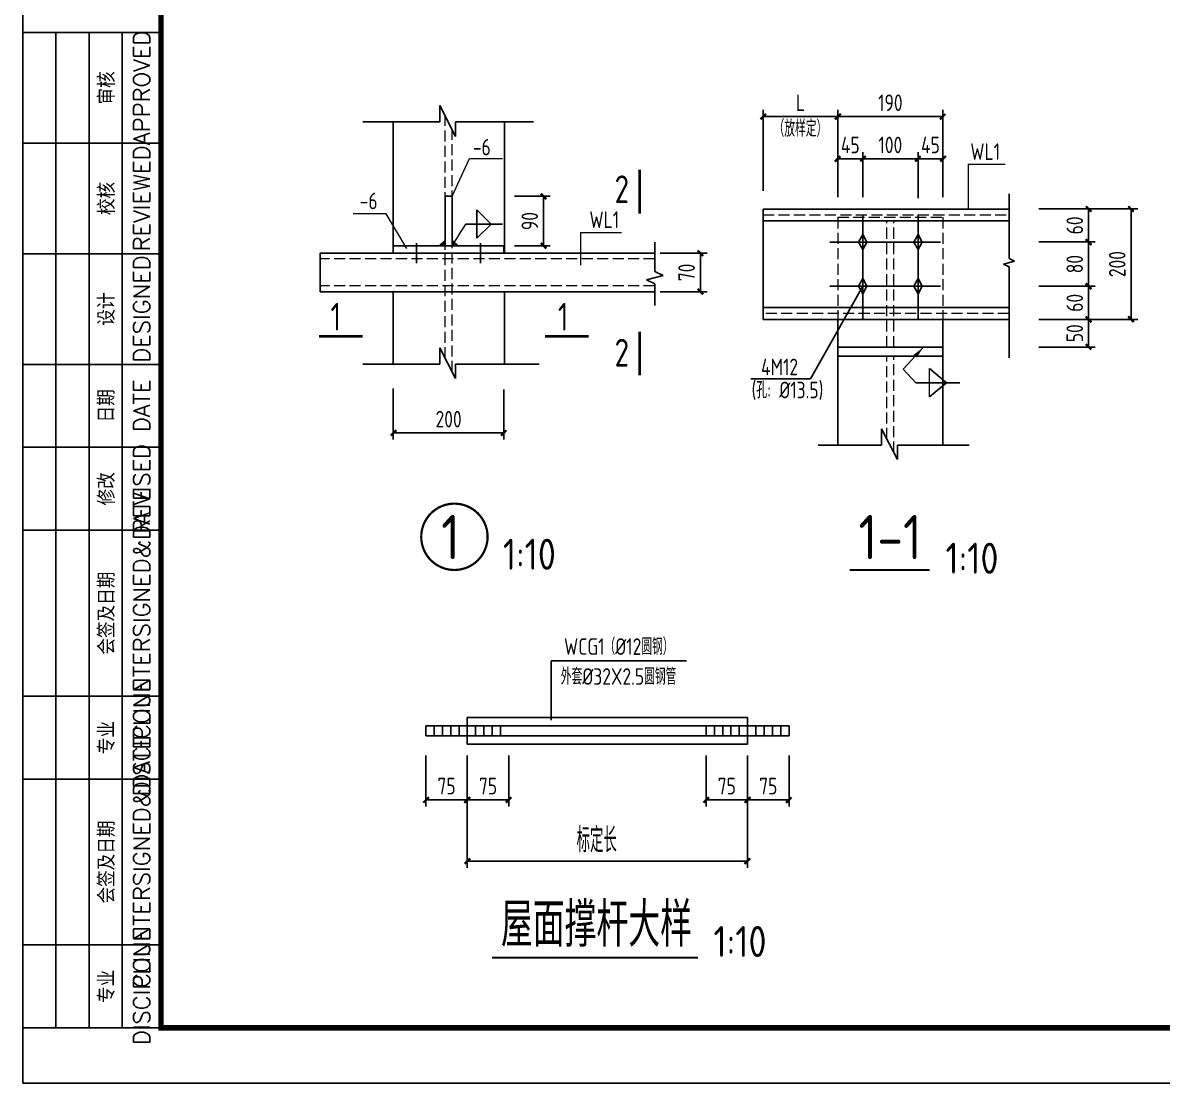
# Model space of a CAD drawing. Header units: millimetres. Extents: x 865974 to 875117, y 41124 to 44891.
# Drawn here: x 870766.2 to 870972.3, y 41123.6 to 41315.4 of the extents above; entities that cross this region are included whole.
import ezdxf
from ezdxf.enums import TextEntityAlignment as Align

# ---------------------------------------------------------------- set-up
doc = ezdxf.new("R2010")
doc.units = ezdxf.units.MM
doc.header["$LTSCALE"] = 1000
doc.header["$MEASUREMENT"] = 0
for name, pattern in [('DASH', [0.35, 0.25, -0.1]), ('DASHED', [117.236842, 78.157895, -39.078947]), ('DOTE', [2.42, 2, -0.2, 0.02, -0.2])]:
    doc.linetypes.add(name, pattern=pattern)
for name, color, linetype, lineweight in [('1', 4, 'Continuous', 70), ('D3', 62, 'Continuous', 9), ('LZ', 64, 'Continuous', 9), ('数字', 3, 'Continuous', 9)]:
    doc.layers.add(name, color=color, linetype=linetype, lineweight=lineweight)
for name, color, linetype in [('D1', 112, 'Continuous'), ('D2', 6, 'Continuous'), ('DIM', 7, 'Continuous'), ('DOTE', 1, 'DOTE'), ('FRAME', 4, 'Continuous'), ('GJ', 6, 'Continuous'), ('PUB_DIM', 3, 'Continuous'), ('THIN', 7, 'Continuous'), ('文字', 7, 'Continuous'), ('桩', 6, 'Continuous')]:
    doc.layers.add(name, color=color, linetype=linetype)
doc.styles.add('ECEC_TK', font='txt_l.shx', dxfattribs={"bigfont": 'hztxt_l.shx'})
doc.styles.add('GBHZ', font='gbenor.shx', dxfattribs={"width": 0.9, "bigfont": 'gbcbig.shx'})
doc.dimstyles.new('Y10', dxfattribs={"dimscale": 0, "dimtxt": 3, "dimasz": 0.01, "dimexe": 1.2, "dimexo": 1, "dimgap": 1, "dimtad": 1, "dimdec": 0, "dimlfac": 10, "dimzin": 0, "dimdsep": 46, "dimtxsty": 'GBHZ', "dimblk1": 'DX', "dimblk2": 'DX', "dimsah": 1, "dimcen": 0.09, "dimdle": 1, "dimadec": 0, "dimazin": 0, "dimtfac": 1, "dimtdec": 0, "dimtix": 1, "dimtmove": 2, "dimatfit": 3, "dimldrblk": 'DX', "dimfxl": 0, "dimtolj": 1, "dimtzin": 0, "dimarcsym": 0})

# ---------------------------------------------------------------- blocks, each defined once
blk = doc.blocks.new('DX')
at = {"color": 0, "linetype": 'ByBlock', "const_width": 40}
blk.add_lwpolyline([(-54, -51), (46, 49)], dxfattribs=at)
blk = doc.blocks.new('*D173')
at = {"layer": 'Defpoints', "color": 0, "linetype": 'ByBlock', "transparency": 16777216}
for p in [(870932.65, 41298.41), (870913.65, 41284.82), (870932.65, 41284.82)]:
    blk.add_point(p, dxfattribs=at)
at = {"layer": 'DIM', "color": 0, "linetype": 'ByBlock', "lineweight": -2, "transparency": 16777216}
for p, q in [((870913.65, 41285.82), (870913.65, 41299.61)), ((870932.65, 41285.82), (870932.65, 41299.61)), ((870913.66, 41298.41), (870932.64, 41298.41))]:
    blk.add_line(p, q, dxfattribs=at)
at = {"layer": 'DIM', "color": 0, "linetype": 'ByBlock', "lineweight": -2, "transparency": 16777216, "xscale": 0.01, "yscale": 0.01, "zscale": 0.01, "rotation": 180}
blk.add_blockref('DX', (870913.65, 41298.41), dxfattribs=at)
at = {"layer": 'DIM', "color": 0, "linetype": 'ByBlock', "lineweight": -2, "transparency": 16777216, "xscale": 0.01, "yscale": 0.01, "zscale": 0.01}
blk.add_blockref('DX', (870932.65, 41298.41), dxfattribs=at)
at = {"layer": 'DIM', "color": 0, "linetype": 'ByBlock', "transparency": 16777216, "insert": (870923.15, 41300.91), "char_height": 3, "attachment_point": 5, "style": 'GBHZ'}
blk.add_mtext('\\A1;190', dxfattribs=at)
blk = doc.blocks.new('*D174')
at = {"layer": 'Defpoints', "color": 0, "linetype": 'ByBlock', "transparency": 16777216}
for p in [(870928.15, 41290.78), (870928.15, 41282.82), (870932.65, 41282.82)]:
    blk.add_point(p, dxfattribs=at)
at = {"layer": 'DIM', "color": 0, "linetype": 'ByBlock', "lineweight": -2, "transparency": 16777216}
for p, q in [((870928.14, 41290.78), (870928.13, 41290.78)), ((870928.15, 41283.82), (870928.15, 41291.98)), ((870932.65, 41290.78), (870928.15, 41290.78)), ((870932.65, 41283.82), (870932.65, 41291.98)), ((870932.66, 41290.78), (870932.67, 41290.78))]:
    blk.add_line(p, q, dxfattribs=at)
at = {"layer": 'DIM', "color": 0, "linetype": 'ByBlock', "lineweight": -2, "transparency": 16777216, "xscale": 0.01, "yscale": 0.01, "zscale": 0.01}
blk.add_blockref('DX', (870928.15, 41290.78), dxfattribs=at)
at = {"layer": 'DIM', "color": 0, "linetype": 'ByBlock', "lineweight": -2, "transparency": 16777216, "xscale": 0.01, "yscale": 0.01, "zscale": 0.01, "rotation": 180}
blk.add_blockref('DX', (870932.65, 41290.78), dxfattribs=at)
at = {"layer": 'DIM', "color": 0, "linetype": 'ByBlock', "transparency": 16777216, "insert": (870930.4, 41293.28), "char_height": 3, "attachment_point": 5, "style": 'GBHZ'}
blk.add_mtext('\\A1;45', dxfattribs=at)
blk = doc.blocks.new('*D175')
at = {"layer": 'Defpoints', "color": 0, "linetype": 'ByBlock', "transparency": 16777216}
for p in [(870918.15, 41290.78), (870918.15, 41282.82), (870928.15, 41282.68)]:
    blk.add_point(p, dxfattribs=at)
at = {"layer": 'DIM', "color": 0, "linetype": 'ByBlock', "lineweight": -2, "transparency": 16777216}
for p, q in [((870918.15, 41283.82), (870918.15, 41291.98)), ((870928.14, 41290.78), (870918.16, 41290.78)), ((870928.15, 41283.68), (870928.15, 41291.98))]:
    blk.add_line(p, q, dxfattribs=at)
at = {"layer": 'DIM', "color": 0, "linetype": 'ByBlock', "lineweight": -2, "transparency": 16777216, "xscale": 0.01, "yscale": 0.01, "zscale": 0.01, "rotation": 180}
blk.add_blockref('DX', (870918.15, 41290.78), dxfattribs=at)
at = {"layer": 'DIM', "color": 0, "linetype": 'ByBlock', "lineweight": -2, "transparency": 16777216, "xscale": 0.01, "yscale": 0.01, "zscale": 0.01}
blk.add_blockref('DX', (870928.15, 41290.78), dxfattribs=at)
at = {"layer": 'DIM', "color": 0, "linetype": 'ByBlock', "transparency": 16777216, "insert": (870923.15, 41293.28), "char_height": 3, "attachment_point": 5, "style": 'GBHZ'}
blk.add_mtext('\\A1;100', dxfattribs=at)
blk = doc.blocks.new('*D176')
at = {"layer": 'Defpoints', "color": 0, "linetype": 'ByBlock', "transparency": 16777216}
for p in [(870918.15, 41290.78), (870913.65, 41282.82), (870918.15, 41282.82)]:
    blk.add_point(p, dxfattribs=at)
at = {"layer": 'DIM', "color": 0, "linetype": 'ByBlock', "lineweight": -2, "transparency": 16777216}
for p, q in [((870913.64, 41290.78), (870913.63, 41290.78)), ((870913.65, 41283.82), (870913.65, 41291.98)), ((870913.65, 41290.78), (870918.15, 41290.78)), ((870918.15, 41283.82), (870918.15, 41291.98)), ((870918.16, 41290.78), (870918.17, 41290.78))]:
    blk.add_line(p, q, dxfattribs=at)
at = {"layer": 'DIM', "color": 0, "linetype": 'ByBlock', "lineweight": -2, "transparency": 16777216, "xscale": 0.01, "yscale": 0.01, "zscale": 0.01}
blk.add_blockref('DX', (870913.65, 41290.78), dxfattribs=at)
at = {"layer": 'DIM', "color": 0, "linetype": 'ByBlock', "lineweight": -2, "transparency": 16777216, "xscale": 0.01, "yscale": 0.01, "zscale": 0.01, "rotation": 180}
blk.add_blockref('DX', (870918.15, 41290.78), dxfattribs=at)
at = {"layer": 'DIM', "color": 0, "linetype": 'ByBlock', "transparency": 16777216, "insert": (870915.9, 41293.28), "char_height": 3, "attachment_point": 5, "style": 'GBHZ'}
blk.add_mtext('\\A1;45', dxfattribs=at)
blk = doc.blocks.new('*D177')
at = {"layer": 'Defpoints', "color": 0, "linetype": 'ByBlock', "transparency": 16777216}
for p in [(870953.43, 41281.73), (870953.43, 41261.73), (870966.68, 41261.73)]:
    blk.add_point(p, dxfattribs=at)
at = {"layer": 'DIM', "color": 0, "linetype": 'ByBlock', "lineweight": -2, "transparency": 16777216}
for p, q in [((870954.43, 41281.73), (870967.88, 41281.73)), ((870966.68, 41281.72), (870966.68, 41261.74)), ((870954.43, 41261.73), (870967.88, 41261.73))]:
    blk.add_line(p, q, dxfattribs=at)
at = {"layer": 'DIM', "color": 0, "linetype": 'ByBlock', "lineweight": -2, "transparency": 16777216, "xscale": 0.01, "yscale": 0.01, "zscale": 0.01}
for p, rotation in [((870966.68, 41281.73), 90), ((870966.68, 41261.73), 270)]:
    blk.add_blockref('DX', p, dxfattribs=dict(at, rotation=rotation))
at = {"layer": 'DIM', "color": 0, "linetype": 'ByBlock', "transparency": 16777216, "insert": (870964.18, 41271.73), "char_height": 3, "attachment_point": 5, "rotation": 90, "style": 'GBHZ'}
blk.add_mtext('\\A1;200', dxfattribs=at)
blk = doc.blocks.new('*D178')
at = {"layer": 'Defpoints', "color": 0, "linetype": 'ByBlock', "transparency": 16777216}
for p in [(870949.01, 41281.73), (870959, 41281.73), (870949.01, 41275.73)]:
    blk.add_point(p, dxfattribs=at)
at = {"layer": 'DIM', "color": 0, "linetype": 'ByBlock', "lineweight": -2, "transparency": 16777216}
for p, q in [((870950.01, 41281.73), (870960.2, 41281.73)), ((870959, 41275.74), (870959, 41281.72)), ((870950.01, 41275.73), (870960.2, 41275.73))]:
    blk.add_line(p, q, dxfattribs=at)
at = {"layer": 'DIM', "color": 0, "linetype": 'ByBlock', "lineweight": -2, "transparency": 16777216, "xscale": 0.01, "yscale": 0.01, "zscale": 0.01}
for p, rotation in [((870959, 41281.73), 90), ((870959, 41275.73), 270)]:
    blk.add_blockref('DX', p, dxfattribs=dict(at, rotation=rotation))
at = {"layer": 'DIM', "color": 0, "linetype": 'ByBlock', "transparency": 16777216, "insert": (870956.5, 41278.73), "char_height": 3, "attachment_point": 5, "rotation": 90, "style": 'GBHZ'}
blk.add_mtext('\\A1;60', dxfattribs=at)
blk = doc.blocks.new('*D179')
at = {"layer": 'Defpoints', "color": 0, "linetype": 'ByBlock', "transparency": 16777216}
for p in [(870949.01, 41275.73), (870959, 41275.73), (870949.01, 41267.73)]:
    blk.add_point(p, dxfattribs=at)
at = {"layer": 'DIM', "color": 0, "linetype": 'ByBlock', "lineweight": -2, "transparency": 16777216}
for p, q in [((870950.01, 41275.73), (870960.2, 41275.73)), ((870959, 41267.74), (870959, 41275.72)), ((870950.01, 41267.73), (870960.2, 41267.73))]:
    blk.add_line(p, q, dxfattribs=at)
at = {"layer": 'DIM', "color": 0, "linetype": 'ByBlock', "lineweight": -2, "transparency": 16777216, "xscale": 0.01, "yscale": 0.01, "zscale": 0.01}
for p, rotation in [((870959, 41275.73), 90), ((870959, 41267.73), 270)]:
    blk.add_blockref('DX', p, dxfattribs=dict(at, rotation=rotation))
at = {"layer": 'DIM', "color": 0, "linetype": 'ByBlock', "transparency": 16777216, "insert": (870956.5, 41271.73), "char_height": 3, "attachment_point": 5, "rotation": 90, "style": 'GBHZ'}
blk.add_mtext('\\A1;80', dxfattribs=at)
blk = doc.blocks.new('*D180')
at = {"layer": 'Defpoints', "color": 0, "linetype": 'ByBlock', "transparency": 16777216}
for p in [(870949.01, 41267.73), (870959, 41267.73), (870949.01, 41261.73)]:
    blk.add_point(p, dxfattribs=at)
at = {"layer": 'DIM', "color": 0, "linetype": 'ByBlock', "lineweight": -2, "transparency": 16777216}
for p, q in [((870950.01, 41267.73), (870960.2, 41267.73)), ((870959, 41261.74), (870959, 41267.72)), ((870950.01, 41261.73), (870960.2, 41261.73))]:
    blk.add_line(p, q, dxfattribs=at)
at = {"layer": 'DIM', "color": 0, "linetype": 'ByBlock', "lineweight": -2, "transparency": 16777216, "xscale": 0.01, "yscale": 0.01, "zscale": 0.01}
for p, rotation in [((870959, 41267.73), 90), ((870959, 41261.73), 270)]:
    blk.add_blockref('DX', p, dxfattribs=dict(at, rotation=rotation))
at = {"layer": 'DIM', "color": 0, "linetype": 'ByBlock', "transparency": 16777216, "insert": (870956.5, 41264.73), "char_height": 3, "attachment_point": 5, "rotation": 90, "style": 'GBHZ'}
blk.add_mtext('\\A1;60', dxfattribs=at)
blk = doc.blocks.new('*D181')
at = {"layer": 'Defpoints', "color": 0, "linetype": 'ByBlock', "transparency": 16777216}
for p in [(870900.12, 41298.41), (870913.65, 41289.23), (870900.12, 41283.99)]:
    blk.add_point(p, dxfattribs=at)
at = {"layer": 'DIM', "color": 0, "linetype": 'ByBlock', "lineweight": -2, "transparency": 16777216}
for p, q in [((870900.12, 41284.99), (870900.12, 41299.61)), ((870913.65, 41290.23), (870913.65, 41299.61)), ((870913.64, 41298.41), (870900.13, 41298.41))]:
    blk.add_line(p, q, dxfattribs=at)
at = {"layer": 'DIM', "color": 0, "linetype": 'ByBlock', "lineweight": -2, "transparency": 16777216, "xscale": 0.01, "yscale": 0.01, "zscale": 0.01, "rotation": 180}
blk.add_blockref('DX', (870900.12, 41298.41), dxfattribs=at)
at = {"layer": 'DIM', "color": 0, "linetype": 'ByBlock', "lineweight": -2, "transparency": 16777216, "xscale": 0.01, "yscale": 0.01, "zscale": 0.01}
blk.add_blockref('DX', (870913.65, 41298.41), dxfattribs=at)
at = {"layer": 'DIM', "color": 0, "linetype": 'ByBlock', "transparency": 16777216, "insert": (870906.88, 41300.91), "char_height": 3, "attachment_point": 5, "style": 'GBHZ'}
blk.add_mtext('\\A1;L', dxfattribs=at)
blk = doc.blocks.new('*D171')
at = {"layer": 'Defpoints', "color": 0, "linetype": 'ByBlock', "transparency": 16777216}
for p in [(870880.53, 41273.73), (870888.8, 41273.73), (870880.53, 41266.73)]:
    blk.add_point(p, dxfattribs=at)
at = {"layer": 'DIM', "color": 0, "linetype": 'ByBlock', "lineweight": -2, "transparency": 16777216}
for p, q in [((870881.53, 41273.73), (870890, 41273.73)), ((870888.8, 41266.74), (870888.8, 41273.72)), ((870881.53, 41266.73), (870890, 41266.73))]:
    blk.add_line(p, q, dxfattribs=at)
at = {"layer": 'DIM', "color": 0, "linetype": 'ByBlock', "lineweight": -2, "transparency": 16777216, "xscale": 0.01, "yscale": 0.01, "zscale": 0.01}
for p, rotation in [((870888.8, 41273.73), 90), ((870888.8, 41266.73), 270)]:
    blk.add_blockref('DX', p, dxfattribs=dict(at, rotation=rotation))
at = {"layer": 'DIM', "color": 0, "linetype": 'ByBlock', "transparency": 16777216, "insert": (870886.3, 41270.23), "char_height": 3, "attachment_point": 5, "rotation": 90, "style": 'GBHZ'}
blk.add_mtext('\\A1;70', dxfattribs=at)
blk = doc.blocks.new('*D172')
at = {"layer": 'Defpoints', "color": 0, "linetype": 'ByBlock', "transparency": 16777216}
for p in [(870854.17, 41284.01), (870854.17, 41275.01), (870860.43, 41275.01)]:
    blk.add_point(p, dxfattribs=at)
at = {"layer": 'DIM', "color": 0, "linetype": 'ByBlock', "lineweight": -2, "transparency": 16777216}
for p, q in [((870855.17, 41284.01), (870861.63, 41284.01)), ((870860.43, 41284), (870860.43, 41275.02)), ((870855.17, 41275.01), (870861.63, 41275.01))]:
    blk.add_line(p, q, dxfattribs=at)
at = {"layer": 'DIM', "color": 0, "linetype": 'ByBlock', "lineweight": -2, "transparency": 16777216, "xscale": 0.01, "yscale": 0.01, "zscale": 0.01}
for p, rotation in [((870860.43, 41284.01), 90), ((870860.43, 41275.01), 270)]:
    blk.add_blockref('DX', p, dxfattribs=dict(at, rotation=rotation))
at = {"layer": 'DIM', "color": 0, "linetype": 'ByBlock', "transparency": 16777216, "insert": (870857.93, 41279.51), "char_height": 3, "attachment_point": 5, "rotation": 90, "style": 'GBHZ'}
blk.add_mtext('\\A1;90', dxfattribs=at)
blk = doc.blocks.new('*D161')
at = {"layer": 'Defpoints', "color": 0, "linetype": 'ByBlock', "transparency": 16777216}
for p in [(870833.25, 41250.25), (870853.25, 41250.03), (870853.25, 41241.19)]:
    blk.add_point(p, dxfattribs=at)
at = {"layer": 'DIM', "color": 0, "linetype": 'ByBlock', "lineweight": -2, "transparency": 16777216}
for p, q in [((870833.25, 41249.25), (870833.25, 41239.99)), ((870853.25, 41249.03), (870853.25, 41239.99)), ((870833.26, 41241.19), (870853.24, 41241.19))]:
    blk.add_line(p, q, dxfattribs=at)
at = {"layer": 'DIM', "color": 0, "linetype": 'ByBlock', "lineweight": -2, "transparency": 16777216, "xscale": 0.01, "yscale": 0.01, "zscale": 0.01, "rotation": 180}
blk.add_blockref('DX', (870833.25, 41241.19), dxfattribs=at)
at = {"layer": 'DIM', "color": 0, "linetype": 'ByBlock', "lineweight": -2, "transparency": 16777216, "xscale": 0.01, "yscale": 0.01, "zscale": 0.01}
blk.add_blockref('DX', (870853.25, 41241.19), dxfattribs=at)
at = {"layer": 'DIM', "color": 0, "linetype": 'ByBlock', "transparency": 16777216, "insert": (870843.25, 41243.69), "char_height": 3, "attachment_point": 5, "style": 'GBHZ'}
blk.add_mtext('\\A1;200', dxfattribs=at)
blk = doc.blocks.new('*D159')
at = {"layer": 'Defpoints', "color": 0, "linetype": 'ByBlock', "transparency": 16777216}
for p in [(870949.01, 41261.73), (870949.01, 41256.73), (870959, 41256.73)]:
    blk.add_point(p, dxfattribs=at)
at = {"layer": 'DIM', "color": 0, "linetype": 'ByBlock', "lineweight": -2, "transparency": 16777216}
for p, q in [((870950.01, 41261.73), (870960.2, 41261.73)), ((870959, 41261.72), (870959, 41256.74)), ((870950.01, 41256.73), (870960.2, 41256.73))]:
    blk.add_line(p, q, dxfattribs=at)
at = {"layer": 'DIM', "color": 0, "linetype": 'ByBlock', "lineweight": -2, "transparency": 16777216, "xscale": 0.01, "yscale": 0.01, "zscale": 0.01}
for p, rotation in [((870959, 41261.73), 90), ((870959, 41256.73), 270)]:
    blk.add_blockref('DX', p, dxfattribs=dict(at, rotation=rotation))
at = {"layer": 'DIM', "color": 0, "linetype": 'ByBlock', "transparency": 16777216, "insert": (870956.5, 41259.23), "char_height": 3, "attachment_point": 5, "rotation": 90, "style": 'GBHZ'}
blk.add_mtext('\\A1;50', dxfattribs=at)
blk = doc.blocks.new('*D95')
at = {"layer": 'Defpoints', "color": 0, "linetype": 'ByBlock', "transparency": 16777216}
for p in [(870897.32, 41183.85), (870846.63, 41181.63), (870846.63, 41163.77)]:
    blk.add_point(p, dxfattribs=at)
at = {"layer": 'DIM', "color": 0, "linetype": 'ByBlock', "lineweight": -2, "transparency": 16777216}
for p, q in [((870897.32, 41182.85), (870897.32, 41162.57)), ((870846.63, 41180.63), (870846.63, 41162.57)), ((870897.31, 41163.77), (870846.64, 41163.77))]:
    blk.add_line(p, q, dxfattribs=at)
at = {"layer": 'DIM', "color": 0, "linetype": 'ByBlock', "lineweight": -2, "transparency": 16777216, "xscale": 0.01, "yscale": 0.01, "zscale": 0.01, "rotation": 180}
blk.add_blockref('DX', (870846.63, 41163.77), dxfattribs=at)
at = {"layer": 'DIM', "color": 0, "linetype": 'ByBlock', "lineweight": -2, "transparency": 16777216, "xscale": 0.01, "yscale": 0.01, "zscale": 0.01}
blk.add_blockref('DX', (870897.32, 41163.77), dxfattribs=at)
blk = doc.blocks.new('*D96')
at = {"layer": 'Defpoints', "color": 0, "linetype": 'ByBlock', "transparency": 16777216}
for p in [(870846.63, 41183.85), (870854.13, 41183.85), (870854.13, 41174.83)]:
    blk.add_point(p, dxfattribs=at)
at = {"layer": 'DIM', "color": 0, "linetype": 'ByBlock', "lineweight": -2, "transparency": 16777216}
for p, q in [((870846.63, 41182.85), (870846.63, 41173.63)), ((870854.13, 41182.85), (870854.13, 41173.63)), ((870846.64, 41174.83), (870854.12, 41174.83))]:
    blk.add_line(p, q, dxfattribs=at)
at = {"layer": 'DIM', "color": 0, "linetype": 'ByBlock', "lineweight": -2, "transparency": 16777216, "xscale": 0.01, "yscale": 0.01, "zscale": 0.01, "rotation": 180}
blk.add_blockref('DX', (870846.63, 41174.83), dxfattribs=at)
at = {"layer": 'DIM', "color": 0, "linetype": 'ByBlock', "lineweight": -2, "transparency": 16777216, "xscale": 0.01, "yscale": 0.01, "zscale": 0.01}
blk.add_blockref('DX', (870854.13, 41174.83), dxfattribs=at)
at = {"layer": 'DIM', "color": 0, "linetype": 'ByBlock', "transparency": 16777216, "insert": (870850.38, 41177.33), "char_height": 3, "attachment_point": 5, "style": 'GBHZ'}
blk.add_mtext('\\A1;75', dxfattribs=at)
blk = doc.blocks.new('*D97')
at = {"layer": 'Defpoints', "color": 0, "linetype": 'ByBlock', "transparency": 16777216}
for p in [(870839.13, 41183.85), (870846.63, 41183.85), (870839.13, 41174.83)]:
    blk.add_point(p, dxfattribs=at)
at = {"layer": 'DIM', "color": 0, "linetype": 'ByBlock', "lineweight": -2, "transparency": 16777216}
for p, q in [((870839.13, 41182.85), (870839.13, 41173.63)), ((870846.63, 41182.85), (870846.63, 41173.63)), ((870846.62, 41174.83), (870839.14, 41174.83))]:
    blk.add_line(p, q, dxfattribs=at)
at = {"layer": 'DIM', "color": 0, "linetype": 'ByBlock', "lineweight": -2, "transparency": 16777216, "xscale": 0.01, "yscale": 0.01, "zscale": 0.01, "rotation": 180}
blk.add_blockref('DX', (870839.13, 41174.83), dxfattribs=at)
at = {"layer": 'DIM', "color": 0, "linetype": 'ByBlock', "lineweight": -2, "transparency": 16777216, "xscale": 0.01, "yscale": 0.01, "zscale": 0.01}
blk.add_blockref('DX', (870846.63, 41174.83), dxfattribs=at)
at = {"layer": 'DIM', "color": 0, "linetype": 'ByBlock', "transparency": 16777216, "insert": (870842.88, 41177.33), "char_height": 3, "attachment_point": 5, "style": 'GBHZ'}
blk.add_mtext('\\A1;75', dxfattribs=at)
blk = doc.blocks.new('*D98')
at = {"layer": 'Defpoints', "color": 0, "linetype": 'ByBlock', "transparency": 16777216}
for p in [(870889.82, 41183.85), (870897.32, 41183.85), (870889.82, 41174.83)]:
    blk.add_point(p, dxfattribs=at)
at = {"layer": 'DIM', "color": 0, "linetype": 'ByBlock', "lineweight": -2, "transparency": 16777216}
for p, q in [((870889.82, 41182.85), (870889.82, 41173.63)), ((870897.32, 41182.85), (870897.32, 41173.63)), ((870897.31, 41174.83), (870889.83, 41174.83))]:
    blk.add_line(p, q, dxfattribs=at)
at = {"layer": 'DIM', "color": 0, "linetype": 'ByBlock', "lineweight": -2, "transparency": 16777216, "xscale": 0.01, "yscale": 0.01, "zscale": 0.01, "rotation": 180}
blk.add_blockref('DX', (870889.82, 41174.83), dxfattribs=at)
at = {"layer": 'DIM', "color": 0, "linetype": 'ByBlock', "lineweight": -2, "transparency": 16777216, "xscale": 0.01, "yscale": 0.01, "zscale": 0.01}
blk.add_blockref('DX', (870897.32, 41174.83), dxfattribs=at)
at = {"layer": 'DIM', "color": 0, "linetype": 'ByBlock', "transparency": 16777216, "insert": (870893.57, 41177.33), "char_height": 3, "attachment_point": 5, "style": 'GBHZ'}
blk.add_mtext('\\A1;75', dxfattribs=at)
blk = doc.blocks.new('*D99')
at = {"layer": 'Defpoints', "color": 0, "linetype": 'ByBlock', "transparency": 16777216}
for p in [(870897.32, 41183.85), (870904.82, 41183.85), (870904.82, 41174.83)]:
    blk.add_point(p, dxfattribs=at)
at = {"layer": 'DIM', "color": 0, "linetype": 'ByBlock', "lineweight": -2, "transparency": 16777216}
for p, q in [((870897.32, 41182.85), (870897.32, 41173.63)), ((870904.82, 41182.85), (870904.82, 41173.63)), ((870897.33, 41174.83), (870904.81, 41174.83))]:
    blk.add_line(p, q, dxfattribs=at)
at = {"layer": 'DIM', "color": 0, "linetype": 'ByBlock', "lineweight": -2, "transparency": 16777216, "xscale": 0.01, "yscale": 0.01, "zscale": 0.01, "rotation": 180}
blk.add_blockref('DX', (870897.32, 41174.83), dxfattribs=at)
at = {"layer": 'DIM', "color": 0, "linetype": 'ByBlock', "lineweight": -2, "transparency": 16777216, "xscale": 0.01, "yscale": 0.01, "zscale": 0.01}
blk.add_blockref('DX', (870904.82, 41174.83), dxfattribs=at)
at = {"layer": 'DIM', "color": 0, "linetype": 'ByBlock', "transparency": 16777216, "insert": (870901.07, 41177.33), "char_height": 3, "attachment_point": 5, "style": 'GBHZ'}
blk.add_mtext('\\A1;75', dxfattribs=at)

msp = doc.modelspace()

# ---------------------------------------------------------------- linework, layer by layer
for p, q in [((870766.235, 41123.604), (870766.235, 41717.604)), ((870766.235, 41717.604), (870766.235, 41123.604)), ((870772.235, 41133.604), (870772.235, 41313.604)), ((870778.235, 41133.604), (870778.235, 41313.604)), ((870784.235, 41133.604), (870784.235, 41313.604)), ((870766.235, 41293.604), (870791.235, 41293.604)), ((870766.235, 41273.604), (870791.235, 41273.604)), ((870766.235, 41253.604), (870791.235, 41253.604)), ((870766.235, 41238.604), (870791.235, 41238.604)), ((870766.235, 41223.604), (870791.235, 41223.604)), ((870766.235, 41193.604), (870791.235, 41193.604)), ((870766.235, 41178.604), (870791.235, 41178.604)), ((870766.235, 41148.604), (870791.235, 41148.604)), ((871607.235, 41123.604), (870766.235, 41123.604))]:
    msp.add_line(p, q)
at = {"color": 0, "const_width": 1}
msp.add_lwpolyline([(871597.235, 41133.604), (870791.235, 41133.604), (870791.235, 41707.604), (871597.235, 41707.604)], close=True, dxfattribs=at)
msp.add_lwpolyline([(870766.235, 41313.604), (870766.235, 41133.604), (870791.235, 41133.604), (870791.235, 41313.604)], close=True)
at = {"linetype": 'ByBlock', "ltscale": 0.5, "const_width": 0.4}
msp.add_lwpolyline([(870838.299, 41222.415, 1), (870850.299, 41222.415, 1)], format="xyb", close=True, dxfattribs=at)
at = {"layer": '1', "color": 2, "const_width": 0.48}
for points in [[(870877.79, 41280.876), (870877.79, 41288.798)], [(870877.79, 41251.602), (870877.79, 41259.524)], [(870819.795, 41258.649), (870827.717, 41258.649)], [(870860.661, 41258.649), (870868.583, 41258.649)]]:
    msp.add_lwpolyline(points, dxfattribs=at)
at = {"layer": 'D1', "color": 251}
for p, q in [((870841.644, 41300.384), (870844.519, 41294.835)), ((870841.644, 41297.452), (870841.644, 41300.384)), ((870827.717, 41297.452), (870841.644, 41297.452)), ((870844.519, 41297.452), (870858.627, 41297.452)), ((870844.519, 41294.835), (870844.519, 41297.452)), ((870848.371, 41281.542), (870850.941, 41278.973)), ((870848.371, 41276.403), (870848.371, 41281.542)), ((870846.342, 41278.973), (870853.022, 41278.973)), ((870848.371, 41276.403), (870850.941, 41278.973)), ((870918.146, 41267.725), (870908.734, 41251.01)), ((870841.644, 41253.636), (870841.644, 41256.568)), ((870841.644, 41256.568), (870844.519, 41251.019)), ((870827.717, 41253.636), (870841.644, 41253.636)), ((870844.519, 41253.636), (870859.627, 41253.636)), ((870844.519, 41251.019), (870844.519, 41253.636)), ((870930.24, 41252.846), (870933.309, 41250.277)), ((870908.734, 41251.01), (870897.911, 41251.01)), ((870927.78, 41250.277), (870935.691, 41250.277)), ((870930.24, 41247.707), (870933.309, 41250.277)), ((870921.56, 41238.994), (870921.56, 41241.926)), ((870921.56, 41241.926), (870924.435, 41236.376)), ((870910.104, 41238.994), (870921.56, 41238.994)), ((870924.435, 41236.376), (870924.435, 41238.994)), ((870924.435, 41238.994), (870937.388, 41238.994))]:
    msp.add_line(p, q, dxfattribs=at)
at = {"layer": 'D2'}
for p, q in [((870833.248, 41273.727), (870833.248, 41297.452)), ((870853.355, 41273.727), (870853.355, 41297.452)), ((870842.605, 41284.014), (870843.89, 41284.014)), ((870842.605, 41275.012), (870842.605, 41284.014)), ((870843.89, 41284.014), (870843.89, 41275.012)), ((870944.613, 41281.682), (870900.115, 41281.682)), ((870913.648, 41281.682), (870932.648, 41281.682)), ((870944.613, 41279.541), (870900.115, 41279.541)), ((870833.248, 41275.012), (870853.248, 41275.012)), ((870833.248, 41273.727), (870833.248, 41275.012)), ((870853.248, 41273.727), (870853.248, 41275.012)), ((870880.53, 41273.727), (870820.045, 41273.727)), ((870833.248, 41273.727), (870853.248, 41273.727)), ((870820.045, 41266.728), (870843.89, 41266.728)), ((870833.248, 41253.636), (870833.248, 41266.728)), ((870880.53, 41266.728), (870843.89, 41266.728)), ((870853.355, 41253.636), (870853.355, 41266.728)), ((870900.115, 41263.869), (870924.219, 41263.869)), ((870944.613, 41263.869), (870924.219, 41263.869)), ((870900.115, 41261.728), (870924.219, 41261.728)), ((870913.648, 41238.994), (870913.648, 41261.728)), ((870944.613, 41261.728), (870924.219, 41261.728)), ((870932.648, 41238.994), (870932.648, 41261.728)), ((870913.648, 41256.728), (870932.648, 41256.728)), ((870913.648, 41255.09), (870932.648, 41255.09))]:
    msp.add_line(p, q, dxfattribs=at)
at = {"layer": 'D2', "linetype": 'Continuous'}
for p, q in [((870900.115, 41281.682), (870900.115, 41261.728)), ((870837.467, 41271.907), (870837.467, 41275.547)), ((870849.029, 41271.907), (870849.029, 41275.547))]:
    msp.add_line(p, q, dxfattribs=at)
at = {"layer": 'D2', "linetype": 'DASHED'}
msp.add_line((870913.648, 41279.541), (870932.648, 41279.541), dxfattribs=at)
at = {"layer": 'D3', "color": 251}
for p, q in [((870843.89, 41284.014), (870847.056, 41290.827)), ((870847.056, 41290.827), (870852.984, 41290.827)), ((870937.192, 41289.792), (870937.192, 41281.682)), ((870937.192, 41289.792), (870943.925, 41289.792)), ((870831.956, 41280.809), (870826.002, 41280.809)), ((870835.717, 41274.583), (870831.956, 41280.809)), ((870843.89, 41275.012), (870846.342, 41278.973)), ((870867.084, 41277.474), (870867.084, 41271.533)), ((870867.084, 41277.474), (870874.546, 41277.474)), ((870925.488, 41252.746), (870929.159, 41256.728)), ((870925.488, 41252.746), (870927.78, 41250.277)), ((870930.24, 41247.707), (870930.24, 41252.846))]:
    msp.add_line(p, q, dxfattribs=at)
at = {"layer": 'D3'}
for p, q in [((870841.535, 41275.012), (870842.605, 41276.082)), ((870844.96, 41275.012), (870843.89, 41276.082))]:
    msp.add_line(p, q, dxfattribs=at)
for points in [[(870841.535, 41275.012), (870842.605, 41275.012), (870842.605, 41276.082), (870842.605, 41275.012)], [(870844.96, 41275.012), (870843.89, 41275.012), (870843.89, 41276.082), (870843.89, 41275.012)]]:
    msp.add_solid(points, dxfattribs=at)
at = {"layer": 'D3', "color": 251}
msp.add_solid([(870927.895, 41254.836), (870929.159, 41256.728), (870927.895, 41254.836), (870927.346, 41255.316)], dxfattribs=at)
at = {"layer": 'DIM', "color": 0, "linetype": 'Continuous'}
for p, q in [((870861.782, 41199.989), (870886.292, 41199.989)), ((870861.782, 41189.28), (870861.782, 41199.989))]:
    msp.add_line(p, q, dxfattribs=at)
at = {"layer": 'DOTE', "linetype": 'DOTE', "ltscale": 0.01}
for p, q in [((870918.148, 41261.728), (870918.148, 41280.612)), ((870928.148, 41261.728), (870928.148, 41280.612)), ((870912.197, 41275.728), (870934.1, 41275.728)), ((870912.197, 41267.725), (870934.1, 41267.725))]:
    msp.add_line(p, q, dxfattribs=at)
at = {"layer": 'FRAME', "color": 4}
for p, q in [((870846.635, 41189.719), (870897.322, 41189.719)), ((870846.635, 41184.919), (870846.635, 41189.719)), ((870897.322, 41184.919), (870897.322, 41189.719)), ((870839.135, 41186.419), (870839.135, 41188.219)), ((870854.135, 41188.219), (870839.135, 41188.219)), ((870840.635, 41186.419), (870840.635, 41188.219)), ((870842.135, 41186.419), (870842.135, 41188.219)), ((870843.635, 41186.419), (870843.635, 41188.219)), ((870845.135, 41186.419), (870845.135, 41188.219)), ((870848.135, 41186.419), (870848.135, 41188.219)), ((870849.635, 41186.419), (870849.635, 41188.219)), ((870851.135, 41186.419), (870851.135, 41188.219)), ((870852.635, 41186.419), (870852.635, 41188.219)), ((870854.135, 41188.219), (870891.103, 41188.219)), ((870889.822, 41186.419), (870889.822, 41188.219)), ((870891.103, 41188.219), (870904.822, 41188.219)), ((870891.322, 41186.419), (870891.322, 41188.219)), ((870892.822, 41186.419), (870892.822, 41188.219)), ((870894.322, 41186.419), (870894.322, 41188.219)), ((870895.822, 41186.419), (870895.822, 41188.219)), ((870898.822, 41186.419), (870898.822, 41188.219)), ((870900.322, 41186.419), (870900.322, 41188.219)), ((870901.822, 41186.419), (870901.822, 41188.219)), ((870903.322, 41186.419), (870903.322, 41188.219)), ((870904.822, 41186.419), (870904.822, 41188.219)), ((870853.077, 41186.419), (870839.135, 41186.419)), ((870853.077, 41186.419), (870889.822, 41186.419)), ((870889.822, 41186.419), (870904.822, 41186.419)), ((870846.635, 41184.919), (870897.322, 41184.919))]:
    msp.add_line(p, q, dxfattribs=at)
at = {"layer": 'GJ', "linetype": 'Continuous'}
msp.add_line((870820.045, 41273.727), (870820.045, 41266.728), dxfattribs=at)
at = {"layer": 'LZ', "color": 251, "linetype": 'DASH', "ltscale": 0.008}
for p, q in [((870842.605, 41254.713), (870842.605, 41298.529)), ((870843.89, 41252.233), (870843.89, 41296.049)), ((870900.115, 41280.612), (870944.613, 41280.612)), ((870913.648, 41280.198), (870932.648, 41280.198)), ((870913.648, 41280.198), (870913.648, 41261.728)), ((870932.648, 41280.198), (870932.648, 41261.728)), ((870922.506, 41256.728), (870922.506, 41279.541)), ((870923.791, 41256.728), (870923.791, 41279.541)), ((870880.53, 41272.656), (870820.045, 41272.656)), ((870880.53, 41267.799), (870820.045, 41267.799)), ((870944.613, 41262.799), (870900.115, 41262.799)), ((870922.506, 41240.1), (870922.506, 41255.09)), ((870923.791, 41237.621), (870923.791, 41255.09))]:
    msp.add_line(p, q, dxfattribs=at)
at = {"layer": 'THIN'}
for p, q in [((870944.613, 41284.438), (870944.613, 41272.745)), ((870880.53, 41275.727), (870880.53, 41270.406)), ((870880.53, 41270.406), (870882.03, 41269.656)), ((870944.613, 41271.245), (870944.613, 41254.801)), ((870882.03, 41269.656), (870879.03, 41268.906)), ((870879.03, 41268.906), (870880.53, 41268.156)), ((870880.53, 41268.156), (870880.53, 41264.228))]:
    msp.add_line(p, q, dxfattribs=at)
at = {"layer": 'THIN', "linetype": 'ByBlock'}
for p, q in [((870945.613, 41272.245), (870943.613, 41271.745)), ((870944.613, 41272.745), (870945.613, 41272.245)), ((870943.613, 41271.745), (870944.613, 41271.245))]:
    msp.add_line(p, q, dxfattribs=at)
at = {"layer": '文字', "color": 6, "const_width": 0.32}
for points in [[(870915.775, 41216.415), (870930.232, 41216.415)], [(870851.108, 41146.316), (870888.362, 41146.316)]]:
    msp.add_lwpolyline(points, dxfattribs=at)
at = {"layer": '桩'}
for p, q in [((870917.399, 41275.728), (870918.148, 41277.11)), ((870918.897, 41275.728), (870918.148, 41277.11)), ((870927.399, 41275.728), (870928.148, 41277.11)), ((870928.897, 41275.728), (870928.148, 41277.11)), ((870917.399, 41275.728), (870918.148, 41274.347)), ((870918.897, 41275.728), (870918.148, 41274.347)), ((870927.399, 41275.728), (870928.148, 41274.347)), ((870928.897, 41275.728), (870928.148, 41274.347)), ((870917.399, 41267.725), (870918.148, 41269.107)), ((870918.897, 41267.725), (870918.148, 41269.107)), ((870927.399, 41267.725), (870928.148, 41269.107)), ((870928.897, 41267.725), (870928.148, 41269.107)), ((870917.399, 41267.725), (870918.148, 41266.344)), ((870918.897, 41267.725), (870918.148, 41266.344)), ((870927.399, 41267.725), (870928.148, 41266.344)), ((870928.897, 41267.725), (870928.148, 41266.344))]:
    msp.add_line(p, q, dxfattribs=at)

# ---------------------------------------------------------------- texts
at = {"style": 'ECEC_TK'}
for s, p in [('APPROVED', (870787.735, 41303.604)), ('审核', (870781.235, 41303.604)), ('REVIEWED', (870787.735, 41283.604)), ('校核', (870781.235, 41283.604)), ('DESIGNED', (870787.735, 41263.604)), ('设计', (870781.235, 41263.604)), ('DATE', (870787.735, 41246.104)), ('日期', (870781.235, 41246.104)), ('REVISED', (870787.735, 41231.104)), ('修改', (870781.235, 41231.104)), ('COUNTERSIGNED&DATE', (870787.735, 41208.604)), ('会签及日期', (870781.235, 41208.604)), ('DISCIPLINE', (870787.735, 41186.104)), ('专业', (870781.235, 41186.104)), ('COUNTERSIGNED&DATE', (870787.735, 41163.604)), ('会签及日期', (870781.235, 41163.604)), ('DISCIPLINE', (870787.735, 41141.104)), ('专业', (870781.235, 41141.104))]:
    msp.add_text(s, height=3, rotation=90, dxfattribs=at).set_placement(p, align=Align.MIDDLE)
at = {"layer": 'DIM', "linetype": 'ByBlock', "style": 'GBHZ', "width": 0.75}
msp.add_text('标定长', height=4.5, dxfattribs=at).set_placement((870866.394, 41165.327))
at = {"layer": 'PUB_DIM', "style": 'GBHZ', "width": 0.9}
for s, p in [('2', (870873.269, 41282.775)), ('1', (870821.887, 41259.718)), ('1', (870863.005, 41259.718)), ('2', (870873.269, 41253.212))]:
    msp.add_text(s, height=5, dxfattribs=at).set_placement(p)
at = {"layer": '数字', "style": 'GBHZ', "width": 0.9}
for s, p in [('（放样定）', (870902.014, 41294.763)), ('-6', (870847.639, 41291.392)), ('WL1', (870937.612, 41290.581)), ('-6', (870827.174, 41281.647)), ('WL1', (870868.723, 41278.263)), ('4M12', (870899.762, 41251.633)), ('(孔: %%C13.5)', (870898.045, 41247.469)), ('WCG1（%%C12圆钢）', (870864.128, 41201.066)), ('外套%%C32X2.5圆钢管', (870863.548, 41195.65))]:
    msp.add_text(s, height=3, dxfattribs=at).set_placement(p)
at = {"layer": '文字', "color": 6, "style": 'GBHZ'}
for s, height, p in [('1', 8, (870841.904, 41218.382)), ('1-1', 8, (870917.383, 41218.366)), ('1:10', 5.6, (870853.065, 41216.463, -0.009)), ('1:10', 5.6, (870933.111, 41215.745)), ('屋面撑杆大样', 8, (870852.716, 41148.267)), ('1:10', 5.6, (870891.155, 41146.428))]:
    msp.add_text(s, height=height, dxfattribs=at).set_placement(p)

# ---------------------------------------------------------------- dimensions: what is measured, and where the dimension line sits
at = {"layer": 'DIM', "linetype": 'ByBlock'}
for base, p1, p2, text, picture, middle in [((870900.121, 41298.411), (870913.648, 41289.233), (870900.121, 41283.992), 'L', '*D181', (870906.885, 41300.911)), ((870918.148, 41290.779), (870913.648, 41282.824), (870918.148, 41282.824), '45', '*D176', (870915.898, 41293.279)), ((870846.635, 41163.775), (870897.322, 41183.85), (870846.635, 41181.635), ' ', '*D95', (870871.978, 41163.775))]:
    dim = msp.add_linear_dim(base=base, p1=p1, p2=p2, text=text, dimstyle='Y10', override={"dimscale": 1}, dxfattribs=at)
    dim.commit()
    dim.dimension.update_dxf_attribs({"geometry": picture, "text_midpoint": middle})
for base, p1, p2, picture, middle in [((870932.648, 41298.411), (870913.648, 41284.824), (870932.648, 41284.824), '*D173', (870923.148, 41300.911)), ((870853.248, 41241.194), (870833.248, 41250.247), (870853.248, 41250.033), '*D161', (870843.248, 41243.694)), ((870839.135, 41174.834), (870846.635, 41183.85), (870839.135, 41183.85), '*D97', (870842.885, 41177.334)), ((870854.135, 41174.834), (870846.635, 41183.85), (870854.135, 41183.85), '*D96', (870850.385, 41177.334)), ((870889.822, 41174.834), (870897.322, 41183.85), (870889.822, 41183.85), '*D98', (870893.572, 41177.334)), ((870904.822, 41174.834), (870897.322, 41183.85), (870904.822, 41183.85), '*D99', (870901.072, 41177.334))]:
    dim = msp.add_linear_dim(base=base, p1=p1, p2=p2, dimstyle='Y10', override={"dimscale": 1}, dxfattribs=at)
    dim.commit()
    dim.dimension.update_dxf_attribs({"geometry": picture, "text_midpoint": middle})
for base, p1, p2, angle, picture, middle in [((870918.148, 41290.779), (870928.148, 41282.683), (870918.148, 41282.824), 180, '*D175', (870923.148, 41293.279)), ((870860.426, 41275.012), (870854.169, 41284.014), (870854.169, 41275.012), 90, '*D172', (870857.926, 41279.513)), ((870959.002, 41281.726), (870949.012, 41275.728), (870949.012, 41281.726), 90, '*D178', (870956.502, 41278.727)), ((870966.679, 41261.728), (870953.432, 41281.726), (870953.432, 41261.728), 90, '*D177', (870964.179, 41271.727)), ((870959.002, 41275.728), (870949.012, 41267.725), (870949.012, 41275.728), 90, '*D179', (870956.502, 41271.727)), ((870888.805, 41273.727), (870880.53, 41266.728), (870880.53, 41273.727), 90, '*D171', (870886.305, 41270.228)), ((870959.002, 41267.725), (870949.012, 41261.728), (870949.012, 41267.725), 90, '*D180', (870956.502, 41264.727)), ((870959.002, 41256.728), (870949.012, 41261.728), (870949.012, 41256.728), 270, '*D159', (870956.502, 41259.228))]:
    dim = msp.add_linear_dim(base=base, p1=p1, p2=p2, angle=angle, dimstyle='Y10', override={"dimscale": 1}, dxfattribs=at)
    dim.commit()
    dim.dimension.update_dxf_attribs({"geometry": picture, "text_midpoint": middle})
dim = msp.add_linear_dim(base=(870928.148, 41290.779), p1=(870932.648, 41282.824), p2=(870928.148, 41282.824), angle=180, text='45', dimstyle='Y10', override={"dimscale": 1}, dxfattribs=at)
dim.commit()
dim.dimension.update_dxf_attribs({"geometry": '*D174', "text_midpoint": (870930.398, 41293.279)})

doc.saveas('drawing.dxf')
